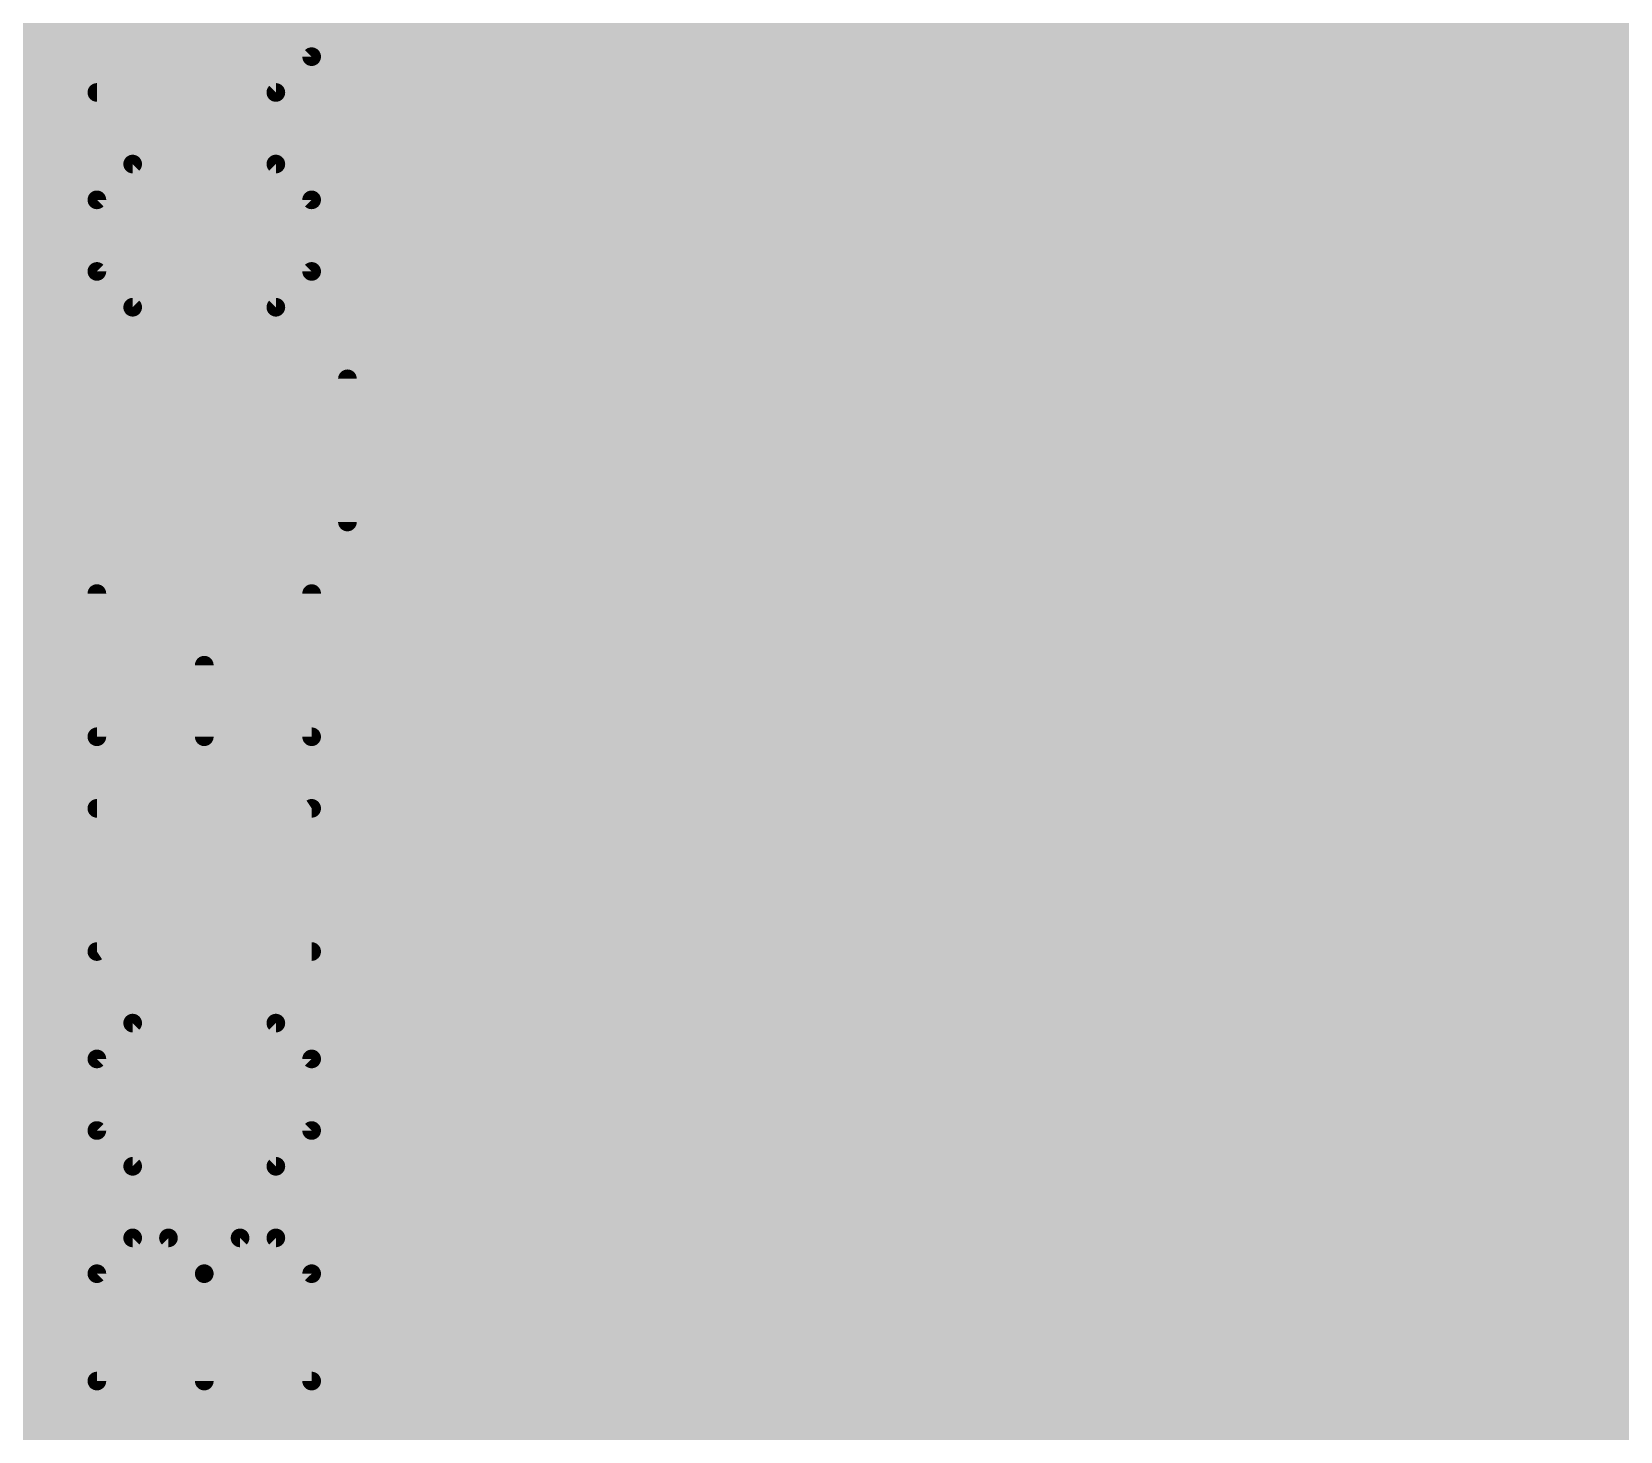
# Model space of a CAD drawing. Extents: x -0.1 to 54.7, y 0 to 86.4.
# Drawn here: x 8.59 to 17.23, y 24.57 to 32.19 of the extents above; entities that cross this region are included whole.
import ezdxf

# ---------------------------------------------------------------- set-up
doc = ezdxf.new("R2010")
doc.units = 0
for name, color, linetype in [('1', 22, 'CONTINUOUS'), ('16', 175, 'CONTINUOUS'), ('27', 253, 'CONTINUOUS')]:
    doc.layers.add(name, color=color, linetype=linetype)

msp = doc.modelspace()

# ---------------------------------------------------------------- linework, layer by layer
at = {"layer": '1'}
for points, const_width in [([(16.51, 76.2), (16.51, 29.21)], 1.27), ([(15.4686, 75.1586), (15.4686, 29.0029)], 0.4064), ([(5.5537, 32.1056), (15.4686, 32.1056)], 0.4064), ([(5.6054, 31.6992), (15.4686, 31.6992)], 0.4064), ([(5.5116, 31.2928), (15.4686, 31.2928)], 0.4064), ([(5.2225, 30.8864), (15.4686, 30.8864)], 0.4064), ([(1.2827, 30.48), (15.4686, 30.48)], 0.4064), ([(5.2225, 30.0736), (15.4686, 30.0736)], 0.4064), ([(5.5116, 29.6672), (15.4686, 29.6672)], 0.4064), ([(16.51, 29.21), (19.05, 26.67)], 1.27), ([(5.6054, 29.2608), (15.4686, 29.2608)], 0.4064), ([(15.4686, 29.0029), (15.6271, 28.6201)], 0.4064), ([(5.5537, 28.8544), (15.5301, 28.8544)], 0.4064), ([(15.6271, 28.6201), (18.1671, 26.0801)], 0.4064), ([(5.3241, 28.448), (15.7992, 28.448)], 0.4064), ([(1.2827, 28.0416), (16.2056, 28.0416)], 0.4064), ([(5.1208, 27.6352), (16.612, 27.6352)], 0.4064), ([(5.4695, 27.2288), (17.0184, 27.2288)], 0.4064), ([(5.6054, 26.8224), (17.4248, 26.8224)], 0.4064), ([(5.5958, 26.416), (17.8312, 26.416)], 0.4064), ([(5.4257, 26.0096), (18.2376, 26.0096)], 0.4064), ([(4.9018, 25.6032), (46.584, 25.6032)], 0.4064), ([(4.9018, 25.1968), (46.9904, 25.1968)], 0.4064), ([(5.4257, 24.7904), (47.3968, 24.7904)], 0.4064), ([(5.5958, 24.384), (47.8032, 24.384)], 0.4064)]:
    msp.add_lwpolyline(points, dxfattribs=dict(at, const_width=const_width))
for points, const_width in [([(15.4686, 32.004, 1), (15.4686, 32.2072)], 0.2032), ([(15.4686, 31.5976, 1), (15.4686, 31.8008)], 0.2032), ([(15.4686, 31.1912, 1), (15.4686, 31.3944)], 0.2032), ([(15.4686, 30.7848, 1), (15.4686, 30.988)], 0.2032), ([(15.4686, 30.3784, 1), (15.4686, 30.5816)], 0.2032), ([(15.4686, 29.972, 1), (15.4686, 30.1752)], 0.2032), ([(15.4686, 29.5656, 1), (15.4686, 29.7688)], 0.2032), ([(16.7345, 29.4345, 1), (16.2855, 28.9855)], 0.635), ([(16.1925, 29.21, 1), (16.8275, 29.21)], 0.635), ([(15.4686, 29.1592, 1), (15.4686, 29.3624)], 0.2032), ([(15.5625, 29.0417, 1), (15.3747, 28.964)], 0.2032), ([(15.367, 29.0029, 1), (15.5702, 29.0029)], 0.2032), ([(15.5301, 28.7528, 1), (15.5301, 28.956)], 0.2032), ([(15.699, 28.6919, 1), (15.5553, 28.5483)], 0.2032), ([(15.5333, 28.5812, 1), (15.721, 28.659)], 0.2032), ([(15.7992, 28.3464, 1), (15.7992, 28.5496)], 0.2032), ([(16.2056, 27.94, 1), (16.2056, 28.1432)], 0.2032), ([(16.612, 27.5336, 1), (16.612, 27.7368)], 0.2032), ([(17.0184, 27.1272, 1), (17.0184, 27.3304)], 0.2032)]:
    msp.add_lwpolyline(points, format="xyb", dxfattribs=dict(at, const_width=const_width))
at = {"layer": '16', "const_width": 0.4064}
for points in [[(5.5537, 32.1056), (49.0563, 32.1056)], [(5.6054, 31.6992), (49.0046, 31.6992)], [(5.5116, 31.2928), (49.0984, 31.2928)], [(5.2225, 30.8864), (49.3875, 30.8864)], [(1.2827, 30.48), (53.3273, 30.48)], [(5.2225, 30.0736), (49.3875, 30.0736)], [(5.5116, 29.6672), (49.0984, 29.6672)], [(5.6054, 29.2608), (49.0046, 29.2608)], [(5.5537, 28.8544), (49.0563, 28.8544)], [(5.3241, 28.448), (49.2859, 28.448)], [(1.2827, 28.0416), (53.3273, 28.0416)], [(5.1208, 27.6352), (49.4891, 27.6352)], [(5.4695, 27.2288), (49.1405, 27.2288)], [(5.6054, 26.8224), (49.0046, 26.8224)], [(5.5958, 26.416), (49.0142, 26.416)], [(5.4257, 26.0096), (49.1843, 26.0096)], [(4.9018, 25.6032), (49.7082, 25.6032)], [(4.9018, 25.1968), (49.7082, 25.1968)], [(5.4257, 24.7904), (49.1843, 24.7904)], [(5.5958, 24.384), (49.0142, 24.384)]]:
    msp.add_lwpolyline(points, dxfattribs=at)
at = {"layer": '27', "const_width": 0.1016}
for points in [[(10.1092, 32.0585), (10.1092, 32.4483)], [(9.9143, 31.8636), (10.1092, 32.0585)], [(8.9398, 31.8636), (9.9143, 31.8636)], [(9.1347, 31.4738), (8.9398, 31.2789)], [(9.9143, 31.4738), (9.1347, 31.4738)], [(10.1092, 31.2789), (9.9143, 31.4738)], [(8.9398, 31.2789), (8.9398, 30.8891)], [(10.1092, 30.8891), (10.1092, 31.2789)], [(8.9398, 30.8891), (9.1347, 30.6942)], [(9.9143, 30.6942), (10.1092, 30.8891)], [(9.1347, 30.6942), (9.9143, 30.6942)], [(10.3041, 29.5248), (10.3041, 30.3044)], [(8.9398, 29.135), (8.9398, 28.3554)], [(10.1092, 28.3554), (10.1092, 29.135)], [(9.5245, 28.3554), (9.5245, 28.7452)], [(8.9398, 28.3554), (10.1092, 28.3554)], [(8.9398, 27.186), (10.1092, 27.9656)], [(10.1092, 27.9656), (8.9398, 27.9656)], [(10.1092, 27.186), (8.9398, 27.186)], [(9.1347, 26.7962), (8.9398, 26.6013)], [(9.9143, 26.7962), (9.1347, 26.7962)], [(10.1092, 26.6013), (9.9143, 26.7962)], [(8.9398, 26.6013), (8.9398, 26.2115)], [(10.1092, 26.2115), (10.1092, 26.6013)], [(8.9398, 26.2115), (9.1347, 26.0166)], [(9.9143, 26.0166), (10.1092, 26.2115)], [(9.1347, 26.0166), (9.9143, 26.0166)], [(8.9398, 25.4319), (9.1347, 25.6268)], [(9.1347, 25.6268), (9.3296, 25.6268)], [(9.3296, 25.6268), (9.5245, 25.4319)], [(9.5245, 25.4319), (9.7194, 25.6268)], [(9.7194, 25.6268), (9.9143, 25.6268)], [(9.9143, 25.6268), (10.1092, 25.4319)], [(8.9398, 24.8472), (8.9398, 25.4319)], [(9.5245, 24.8472), (9.5245, 25.4319)], [(10.1092, 25.4319), (10.1092, 24.8472)], [(10.1092, 24.8472), (8.9398, 24.8472)]]:
    msp.add_lwpolyline(points, dxfattribs=at)
at = {"layer": '27', "const_width": 0.0508}
for points in [[(10.1272, 32.0405, 1), (10.0912, 32.0764)], [(10.0838, 32.0585, 1), (10.1346, 32.0585)], [(8.9398, 31.889, 1), (8.9398, 31.8382)], [(9.9143, 31.8382, 1), (9.9143, 31.889)], [(9.8963, 31.8815, 1), (9.9323, 31.8456)], [(9.1347, 31.4992, 1), (9.1347, 31.4484)], [(9.1527, 31.4558, 1), (9.1167, 31.4917)], [(9.9323, 31.4917, 1), (9.8963, 31.4558)], [(9.9143, 31.4484, 1), (9.9143, 31.4992)], [(8.9652, 31.2789, 1), (8.9144, 31.2789)], [(8.9218, 31.2968, 1), (8.9578, 31.2609)], [(10.1346, 31.2789, 1), (10.0838, 31.2789)], [(10.0912, 31.2609, 1), (10.1272, 31.2968)], [(8.9578, 30.907, 1), (8.9218, 30.8711)], [(8.9144, 30.8891, 1), (8.9652, 30.8891)], [(10.0838, 30.8891, 1), (10.1346, 30.8891)], [(10.1272, 30.8711, 1), (10.0912, 30.907)], [(9.1347, 30.7196, 1), (9.1347, 30.6688)], [(9.1167, 30.6762, 1), (9.1527, 30.7121)], [(9.8963, 30.7121, 1), (9.9323, 30.6762)], [(9.9143, 30.6688, 1), (9.9143, 30.7196)], [(10.3295, 30.3044, 1), (10.2787, 30.3044)], [(10.2787, 29.5248, 1), (10.3295, 29.5248)], [(8.9652, 29.135, 1), (8.9144, 29.135)], [(10.1346, 29.135, 1), (10.0838, 29.135)], [(9.5499, 28.7452, 1), (9.4991, 28.7452)], [(8.9398, 28.3808, 1), (8.9398, 28.33)], [(8.9144, 28.3554, 1), (8.9652, 28.3554)], [(9.4991, 28.3554, 1), (9.5499, 28.3554)], [(10.0838, 28.3554, 1), (10.1346, 28.3554)], [(10.1092, 28.33, 1), (10.1092, 28.3808)], [(8.9398, 27.991, 1), (8.9398, 27.9402)], [(10.1233, 27.9444, 1), (10.0951, 27.9867)], [(10.1092, 27.9402, 1), (10.1092, 27.991)], [(8.9398, 27.2114, 1), (8.9398, 27.1606)], [(8.9257, 27.2071, 1), (8.9539, 27.1648)], [(10.1092, 27.1606, 1), (10.1092, 27.2114)], [(9.1347, 26.8216, 1), (9.1347, 26.7708)], [(9.1527, 26.7782, 1), (9.1167, 26.8141)], [(9.9323, 26.8141, 1), (9.8963, 26.7782)], [(9.9143, 26.7708, 1), (9.9143, 26.8216)], [(8.9652, 26.6013, 1), (8.9144, 26.6013)], [(8.9218, 26.6192, 1), (8.9578, 26.5833)], [(10.1346, 26.6013, 1), (10.0838, 26.6013)], [(10.0912, 26.5833, 1), (10.1272, 26.6192)], [(8.9578, 26.2294, 1), (8.9218, 26.1935)], [(8.9144, 26.2115, 1), (8.9652, 26.2115)], [(10.0838, 26.2115, 1), (10.1346, 26.2115)], [(10.1272, 26.1935, 1), (10.0912, 26.2294)], [(9.1347, 26.042, 1), (9.1347, 25.9912)], [(9.1167, 25.9986, 1), (9.1527, 26.0345)], [(9.8963, 26.0345, 1), (9.9323, 25.9986)], [(9.9143, 25.9912, 1), (9.9143, 26.042)], [(9.1347, 25.6522, 1), (9.1347, 25.6014)], [(9.1527, 25.6088, 1), (9.1167, 25.6447)], [(9.3476, 25.6447, 1), (9.3116, 25.6088)], [(9.3296, 25.6014, 1), (9.3296, 25.6522)], [(9.7194, 25.6522, 1), (9.7194, 25.6014)], [(9.7374, 25.6088, 1), (9.7014, 25.6447)], [(9.9323, 25.6447, 1), (9.8963, 25.6088)], [(9.9143, 25.6014, 1), (9.9143, 25.6522)], [(8.9652, 25.4319, 1), (8.9144, 25.4319)], [(8.9218, 25.4498, 1), (8.9578, 25.4139)], [(9.5499, 25.4319, 1), (9.4991, 25.4319)], [(9.5065, 25.4498, 1), (9.5425, 25.4139)], [(9.5065, 25.4139, 1), (9.5425, 25.4498)], [(10.1346, 25.4319, 1), (10.0838, 25.4319)], [(10.0912, 25.4139, 1), (10.1272, 25.4498)], [(8.9398, 24.8726, 1), (8.9398, 24.8218)], [(8.9144, 24.8472, 1), (8.9652, 24.8472)], [(9.4991, 24.8472, 1), (9.5499, 24.8472)], [(10.0838, 24.8472, 1), (10.1346, 24.8472)], [(10.1092, 24.8218, 1), (10.1092, 24.8726)]]:
    msp.add_lwpolyline(points, format="xyb", dxfattribs=at)

doc.saveas('drawing.dxf')
